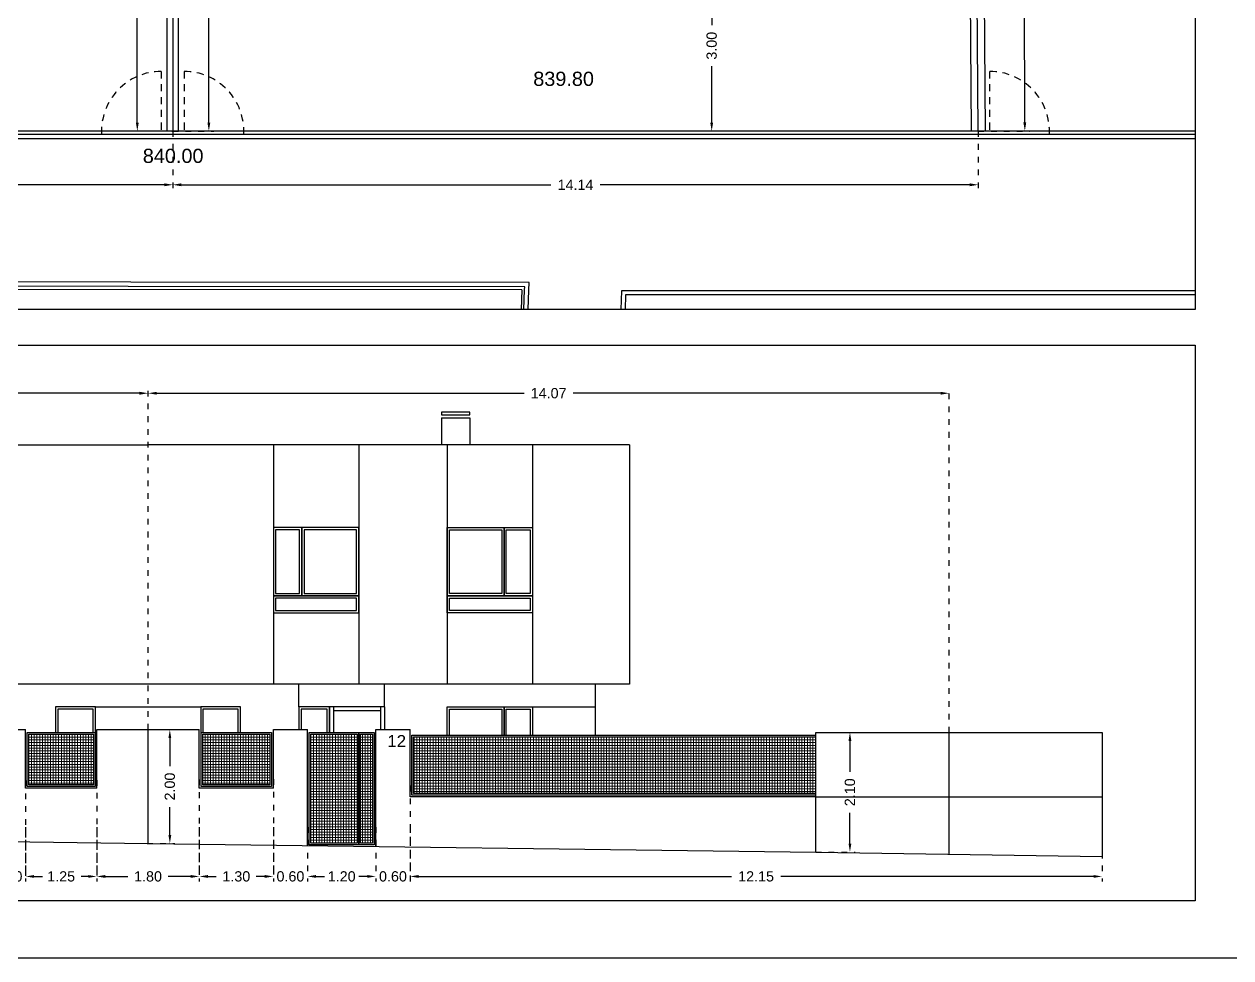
# Model space of a CAD drawing. Header units: millimetres. Extents: x 441061 to 442903, y 4515148 to 4515613.
# Drawn here: x 442714.14 to 442735.33, y 4515512.45 to 4515528.84 of the extents above; entities that cross this region are included whole.
import ezdxf
from ezdxf.enums import TextEntityAlignment as Align

# ---------------------------------------------------------------- set-up
doc = ezdxf.new("R2010")
doc.units = ezdxf.units.MM
for name, pattern in [('CONTINUA', [0]), ('PUNTOS2', [0.125, 0, -0.125]), ('RAYITAS', [0.375, 0.25, -0.125])]:
    doc.linetypes.add(name, pattern=pattern)
for name, color, linetype in [('01_alzado', 5, 'CONTINUA'), ('01_cotas', 254, 'Continuous'), ('01_ejes', 10, 'Continuous'), ('01_implantación', 5, 'Continuous'), ('01_piscinas', 254, 'Continuous'), ('01_proyección', 4, 'RAYITAS'), ('01_retranqueo', 250, 'Continuous'), ('01_seccion', 7, 'CONTINUA'), ('01_textos', 7, 'Continuous'), ('01_urb interior', 4, 'Continuous'), ('01_verjas', 254, 'Continuous')]:
    doc.layers.add(name, color=color, linetype=linetype)
doc.layers.add('01_cartela', color=6, linetype='Continuous', plot=False)
doc.layers.add('01_muebles_B', color=254, linetype='Continuous', lineweight=5)
doc.styles.add('Estilo1', font='swissel.ttf')
doc.styles.add('NIEVES2', font='sanss___.ttf')
doc.styles.add('ROMANS', font='romans')
doc.dimstyles.new('DECIMAL-50', dxfattribs={"dimtxt": 0.08, "dimasz": 0.15, "dimexe": 0.09, "dimexo": 0, "dimgap": 0.09, "dimtad": 0, "dimzin": 0, "dimdsep": 46, "dimtxsty": 'ROMANS', "dimcen": 0.09, "dimclrt": 6, "dimadec": 0, "dimazin": 0, "dimtfac": 1.38, "dimtix": 1, "dimtofl": 0, "dimtmove": 2, "dimatfit": 3, "dimldrblk": 'OBLIQUE', "dimfxl": 1, "dimtolj": 1, "dimtzin": 0, "dimarcsym": 0})
pattern_1 = [(90, (247.01882, 0), (-0.047625, 1e-17), []), (180, (247.01882, 0), (-1e-17, -0.047625), [])]

# ---------------------------------------------------------------- blocks, each defined once
blk = doc.blocks.new('*D242')
at = {"layer": '01_cotas', "color": 0, "linetype": 'PUNTOS2', "lineweight": -2, "transparency": 16777216}
for p, q in [((442730.818, 4515548.976), (442731.725, 4515548.979)), ((442730.894, 4515526.961), (442731.802, 4515526.964))]:
    blk.add_line(p, q, dxfattribs=at)
at = {"layer": '01_cotas', "color": 0, "lineweight": -2, "transparency": 16777216}
for p, q in [((442731.636, 4515548.829), (442731.672, 4515538.411)), ((442731.711, 4515527.114), (442731.675, 4515537.532))]:
    blk.add_line(p, q, dxfattribs=at)
at = {"layer": '01_cotas', "color": 0, "transparency": 16777216}
for points in [[(442731.661, 4515548.829), (442731.611, 4515548.829), (442731.635, 4515548.979)], [(442731.736, 4515527.114), (442731.686, 4515527.114), (442731.712, 4515526.964)]]:
    blk.add_solid(points, dxfattribs=at)
at = {"layer": '01_cotas', "color": 7, "transparency": 16777216, "insert": (442731.673, 4515537.971), "char_height": 0.18, "attachment_point": 5, "rotation": 270.1995, "style": 'Estilo1'}
blk.add_mtext('\\A1;22.02', dxfattribs=at)
blk = doc.blocks.new('*D243')
at = {"layer": '01_cotas', "color": 0, "linetype": 'PUNTOS2', "lineweight": -2, "transparency": 16777216}
for p, q in [((442716.751, 4515526.961), (442716.751, 4515525.93)), ((442730.894, 4515526.961), (442730.894, 4515525.93))]:
    blk.add_line(p, q, dxfattribs=at)
at = {"layer": '01_cotas', "color": 0, "lineweight": -2, "transparency": 16777216}
for p, q in [((442716.901, 4515526.02), (442723.388, 4515526.02)), ((442730.744, 4515526.02), (442724.258, 4515526.02))]:
    blk.add_line(p, q, dxfattribs=at)
at = {"layer": '01_cotas', "color": 0, "transparency": 16777216}
for points in [[(442716.901, 4515526.045), (442716.901, 4515525.995), (442716.751, 4515526.02)], [(442730.744, 4515526.045), (442730.744, 4515525.995), (442730.894, 4515526.02)]]:
    blk.add_solid(points, dxfattribs=at)
at = {"layer": '01_cotas', "color": 7, "transparency": 16777216, "insert": (442723.823, 4515526.02), "char_height": 0.18, "attachment_point": 5, "style": 'Estilo1'}
blk.add_mtext('\\A1;14.14', dxfattribs=at)
blk = doc.blocks.new('*D244')
at = {"layer": '01_cotas', "color": 0, "linetype": 'PUNTOS2', "lineweight": -2, "transparency": 16777216}
for p, q in [((442701.882, 4515526.961), (442701.882, 4515525.93)), ((442716.755, 4515526.961), (442716.755, 4515525.93))]:
    blk.add_line(p, q, dxfattribs=at)
at = {"layer": '01_cotas', "color": 0, "lineweight": -2, "transparency": 16777216}
for p, q in [((442702.032, 4515526.02), (442708.887, 4515526.02)), ((442716.605, 4515526.02), (442709.75, 4515526.02))]:
    blk.add_line(p, q, dxfattribs=at)
at = {"layer": '01_cotas', "color": 0, "transparency": 16777216}
for points in [[(442702.032, 4515526.045), (442702.032, 4515525.995), (442701.882, 4515526.02)], [(442716.605, 4515526.045), (442716.605, 4515525.995), (442716.755, 4515526.02)]]:
    blk.add_solid(points, dxfattribs=at)
at = {"layer": '01_cotas', "color": 7, "transparency": 16777216, "insert": (442709.318, 4515526.02), "char_height": 0.18, "attachment_point": 5, "style": 'Estilo1'}
blk.add_mtext('\\A1;14.87', dxfattribs=at)
blk = doc.blocks.new('*D353')
at = {"layer": '01_cotas', "color": 0, "linetype": 'PUNTOS2', "lineweight": -2, "transparency": 16777216}
for p, q in [((442727.873, 4515529.961), (442726.124, 4515529.961)), ((442727.873, 4515526.961), (442726.124, 4515526.961))]:
    blk.add_line(p, q, dxfattribs=at)
at = {"layer": '01_cotas', "color": 0, "lineweight": -2, "transparency": 16777216}
for p, q in [((442726.214, 4515529.811), (442726.214, 4515528.821)), ((442726.214, 4515527.111), (442726.214, 4515528.101))]:
    blk.add_line(p, q, dxfattribs=at)
at = {"layer": '01_cotas', "color": 0, "transparency": 16777216}
for points in [[(442726.189, 4515529.811), (442726.239, 4515529.811), (442726.214, 4515529.961)], [(442726.189, 4515527.111), (442726.239, 4515527.111), (442726.214, 4515526.961)]]:
    blk.add_solid(points, dxfattribs=at)
at = {"layer": '01_cotas', "color": 7, "transparency": 16777216, "insert": (442726.214, 4515528.461), "char_height": 0.18, "attachment_point": 5, "rotation": 90, "style": 'Estilo1'}
blk.add_mtext('\\A1;3.00', dxfattribs=at)
blk = doc.blocks.new('*D355')
at = {"layer": '01_cotas', "color": 0, "linetype": 'PUNTOS2', "lineweight": -2, "transparency": 16777216}
for p, q in [((442716.751, 4515548.97), (442716.036, 4515548.97)), ((442716.755, 4515526.961), (442716.04, 4515526.961))]:
    blk.add_line(p, q, dxfattribs=at)
at = {"layer": '01_cotas', "color": 0, "lineweight": -2, "transparency": 16777216}
for p, q in [((442716.126, 4515548.82), (442716.128, 4515538.38)), ((442716.13, 4515527.111), (442716.128, 4515537.551))]:
    blk.add_line(p, q, dxfattribs=at)
at = {"layer": '01_cotas', "color": 0, "transparency": 16777216}
for points in [[(442716.151, 4515548.82), (442716.101, 4515548.82), (442716.126, 4515548.97)], [(442716.155, 4515527.111), (442716.105, 4515527.111), (442716.13, 4515526.961)]]:
    blk.add_solid(points, dxfattribs=at)
at = {"layer": '01_cotas', "color": 7, "transparency": 16777216, "insert": (442716.128, 4515537.965), "char_height": 0.18, "attachment_point": 5, "rotation": 270.0106, "style": 'Estilo1'}
blk.add_mtext('\\A1;22.01', dxfattribs=at)
blk = doc.blocks.new('*D356')
at = {"layer": '01_cotas', "color": 0, "linetype": 'PUNTOS2', "lineweight": -2, "transparency": 16777216}
for p, q in [((442716.751, 4515533.547), (442717.476, 4515533.547)), ((442716.751, 4515526.961), (442717.476, 4515526.961))]:
    blk.add_line(p, q, dxfattribs=at)
at = {"layer": '01_cotas', "color": 0, "lineweight": -2, "transparency": 16777216}
for p, q in [((442717.386, 4515533.397), (442717.386, 4515530.614)), ((442717.386, 4515527.111), (442717.386, 4515529.894))]:
    blk.add_line(p, q, dxfattribs=at)
at = {"layer": '01_cotas', "color": 0, "transparency": 16777216}
for points in [[(442717.361, 4515533.397), (442717.411, 4515533.397), (442717.386, 4515533.547)], [(442717.361, 4515527.111), (442717.411, 4515527.111), (442717.386, 4515526.961)]]:
    blk.add_solid(points, dxfattribs=at)
at = {"layer": '01_cotas', "color": 7, "transparency": 16777216, "insert": (442717.386, 4515530.254), "char_height": 0.18, "attachment_point": 5, "rotation": 90, "style": 'Estilo1'}
blk.add_mtext('\\A1;6.59', dxfattribs=at)
blk = doc.blocks.new('*D490')
at = {"layer": '01_cotas', "color": 0, "linetype": 'PUNTOS2', "lineweight": -2, "transparency": 16777216}
for p, q in [((442716.318, 4515516.455), (442716.318, 4515522.45)), ((442730.384, 4515516.405), (442730.384, 4515522.45))]:
    blk.add_line(p, q, dxfattribs=at)
at = {"layer": '01_cotas', "color": 0, "lineweight": -2, "transparency": 16777216}
for p, q in [((442716.468, 4515522.36), (442722.919, 4515522.36)), ((442730.234, 4515522.36), (442723.782, 4515522.36))]:
    blk.add_line(p, q, dxfattribs=at)
at = {"layer": '01_cotas', "color": 0, "transparency": 16777216}
for points in [[(442716.468, 4515522.385), (442716.468, 4515522.335), (442716.318, 4515522.36)], [(442730.234, 4515522.385), (442730.234, 4515522.335), (442730.384, 4515522.36)]]:
    blk.add_solid(points, dxfattribs=at)
at = {"layer": '01_cotas', "color": 7, "transparency": 16777216, "insert": (442723.351, 4515522.36), "char_height": 0.18, "attachment_point": 5, "style": 'Estilo1'}
blk.add_mtext('\\A1;14.07', dxfattribs=at)
blk = doc.blocks.new('*D491')
at = {"layer": '01_cotas', "color": 0, "linetype": 'PUNTOS2', "lineweight": -2, "transparency": 16777216}
for p, q in [((442728.041, 4515516.405), (442728.731, 4515516.405)), ((442728.041, 4515514.305), (442728.731, 4515514.305))]:
    blk.add_line(p, q, dxfattribs=at)
at = {"layer": '01_cotas', "color": 0, "lineweight": -2, "transparency": 16777216}
for p, q in [((442728.641, 4515516.255), (442728.641, 4515515.715)), ((442728.641, 4515514.455), (442728.641, 4515514.995))]:
    blk.add_line(p, q, dxfattribs=at)
at = {"layer": '01_cotas', "color": 0, "transparency": 16777216}
for points in [[(442728.616, 4515516.255), (442728.666, 4515516.255), (442728.641, 4515516.405)], [(442728.616, 4515514.455), (442728.666, 4515514.455), (442728.641, 4515514.305)]]:
    blk.add_solid(points, dxfattribs=at)
at = {"layer": '01_cotas', "color": 7, "transparency": 16777216, "insert": (442728.641, 4515515.355), "char_height": 0.18, "attachment_point": 5, "rotation": 90, "style": 'Estilo1'}
blk.add_mtext('\\A1;2.10', dxfattribs=at)
blk = doc.blocks.new('*D493')
at = {"layer": '01_cotas', "color": 0, "linetype": 'PUNTOS2', "lineweight": -2, "transparency": 16777216}
for p, q in [((442716.318, 4515516.455), (442716.791, 4515516.455)), ((442716.304, 4515514.455), (442716.791, 4515514.455))]:
    blk.add_line(p, q, dxfattribs=at)
at = {"layer": '01_cotas', "color": 0, "lineweight": -2, "transparency": 16777216}
for p, q in [((442716.701, 4515516.305), (442716.701, 4515515.815)), ((442716.701, 4515514.605), (442716.701, 4515515.095))]:
    blk.add_line(p, q, dxfattribs=at)
at = {"layer": '01_cotas', "color": 0, "transparency": 16777216}
for points in [[(442716.676, 4515516.305), (442716.726, 4515516.305), (442716.701, 4515516.455)], [(442716.676, 4515514.605), (442716.726, 4515514.605), (442716.701, 4515514.455)]]:
    blk.add_solid(points, dxfattribs=at)
at = {"layer": '01_cotas', "color": 7, "transparency": 16777216, "insert": (442716.701, 4515515.455), "char_height": 0.18, "attachment_point": 5, "rotation": 90, "style": 'Estilo1'}
blk.add_mtext('\\A1;2.00', dxfattribs=at)
blk = doc.blocks.new('*D495')
at = {"layer": '01_cotas', "color": 0, "linetype": 'PUNTOS2', "lineweight": -2, "transparency": 16777216}
for p, q in [((442702.251, 4515516.755), (442702.251, 4515522.45)), ((442716.318, 4515516.455), (442716.318, 4515522.45))]:
    blk.add_line(p, q, dxfattribs=at)
at = {"layer": '01_cotas', "color": 0, "lineweight": -2, "transparency": 16777216}
for p, q in [((442702.401, 4515522.36), (442708.853, 4515522.36)), ((442716.168, 4515522.36), (442709.716, 4515522.36))]:
    blk.add_line(p, q, dxfattribs=at)
at = {"layer": '01_cotas', "color": 0, "transparency": 16777216}
for points in [[(442702.401, 4515522.385), (442702.401, 4515522.335), (442702.251, 4515522.36)], [(442716.168, 4515522.385), (442716.168, 4515522.335), (442716.318, 4515522.36)]]:
    blk.add_solid(points, dxfattribs=at)
at = {"layer": '01_cotas', "color": 7, "transparency": 16777216, "insert": (442709.285, 4515522.36), "char_height": 0.18, "attachment_point": 5, "style": 'Estilo1'}
blk.add_mtext('\\A1;14.07', dxfattribs=at)
blk = doc.blocks.new('*D502')
at = {"layer": '01_cotas', "color": 0, "linetype": 'PUNTOS2', "lineweight": -2, "transparency": 16777216}
for p, q in [((442714.168, 4515515.56), (442714.168, 4515513.787)), ((442713.568, 4515514.742), (442713.568, 4515513.787))]:
    blk.add_line(p, q, dxfattribs=at)
at = {"layer": '01_cotas', "color": 0, "lineweight": -2, "transparency": 16777216}
for p, q in [((442713.418, 4515513.877), (442713.268, 4515513.877)), ((442714.318, 4515513.877), (442714.468, 4515513.877))]:
    blk.add_line(p, q, dxfattribs=at)
at = {"layer": '01_cotas', "color": 0, "transparency": 16777216}
for points in [[(442713.418, 4515513.902), (442713.418, 4515513.852), (442713.568, 4515513.877)], [(442714.318, 4515513.902), (442714.318, 4515513.852), (442714.168, 4515513.877)]]:
    blk.add_solid(points, dxfattribs=at)
at = {"layer": '01_cotas', "color": 7, "transparency": 16777216, "insert": (442713.868, 4515513.877), "char_height": 0.18, "attachment_point": 5, "style": 'Estilo1'}
blk.add_mtext('\\A1;0.60', dxfattribs=at)
blk = doc.blocks.new('*D503')
at = {"layer": '01_cotas', "color": 0, "linetype": 'PUNTOS2', "lineweight": -2, "transparency": 16777216}
for p, q in [((442715.418, 4515515.568), (442715.418, 4515513.787)), ((442714.168, 4515514.742), (442714.168, 4515513.787))]:
    blk.add_line(p, q, dxfattribs=at)
at = {"layer": '01_cotas', "color": 0, "lineweight": -2, "transparency": 16777216}
for p, q in [((442714.318, 4515513.877), (442714.439, 4515513.877)), ((442715.268, 4515513.877), (442715.146, 4515513.877))]:
    blk.add_line(p, q, dxfattribs=at)
at = {"layer": '01_cotas', "color": 0, "transparency": 16777216}
for points in [[(442714.318, 4515513.902), (442714.318, 4515513.852), (442714.168, 4515513.877)], [(442715.268, 4515513.902), (442715.268, 4515513.852), (442715.418, 4515513.877)]]:
    blk.add_solid(points, dxfattribs=at)
at = {"layer": '01_cotas', "color": 7, "transparency": 16777216, "insert": (442714.793, 4515513.877), "char_height": 0.18, "attachment_point": 5, "style": 'Estilo1'}
blk.add_mtext('\\A1;1.25', dxfattribs=at)
blk = doc.blocks.new('*D504')
at = {"layer": '01_cotas', "color": 0, "linetype": 'PUNTOS2', "lineweight": -2, "transparency": 16777216}
for p, q in [((442717.218, 4515515.579), (442717.218, 4515513.787)), ((442715.418, 4515514.742), (442715.418, 4515513.787))]:
    blk.add_line(p, q, dxfattribs=at)
at = {"layer": '01_cotas', "color": 0, "lineweight": -2, "transparency": 16777216}
for p, q in [((442715.568, 4515513.877), (442715.964, 4515513.877)), ((442717.068, 4515513.877), (442716.671, 4515513.877))]:
    blk.add_line(p, q, dxfattribs=at)
at = {"layer": '01_cotas', "color": 0, "transparency": 16777216}
for points in [[(442715.568, 4515513.902), (442715.568, 4515513.852), (442715.418, 4515513.877)], [(442717.068, 4515513.902), (442717.068, 4515513.852), (442717.218, 4515513.877)]]:
    blk.add_solid(points, dxfattribs=at)
at = {"layer": '01_cotas', "color": 7, "transparency": 16777216, "insert": (442716.318, 4515513.877), "char_height": 0.18, "attachment_point": 5, "style": 'Estilo1'}
blk.add_mtext('\\A1;1.80', dxfattribs=at)
blk = doc.blocks.new('*D505')
at = {"layer": '01_cotas', "color": 0, "linetype": 'PUNTOS2', "lineweight": -2, "transparency": 16777216}
for p, q in [((442718.518, 4515515.586), (442718.518, 4515513.787)), ((442717.218, 4515514.742), (442717.218, 4515513.787))]:
    blk.add_line(p, q, dxfattribs=at)
at = {"layer": '01_cotas', "color": 0, "lineweight": -2, "transparency": 16777216}
for p, q in [((442717.368, 4515513.877), (442717.514, 4515513.877)), ((442718.368, 4515513.877), (442718.221, 4515513.877))]:
    blk.add_line(p, q, dxfattribs=at)
at = {"layer": '01_cotas', "color": 0, "transparency": 16777216}
for points in [[(442717.368, 4515513.902), (442717.368, 4515513.852), (442717.218, 4515513.877)], [(442718.368, 4515513.902), (442718.368, 4515513.852), (442718.518, 4515513.877)]]:
    blk.add_solid(points, dxfattribs=at)
at = {"layer": '01_cotas', "color": 7, "transparency": 16777216, "insert": (442717.868, 4515513.877), "char_height": 0.18, "attachment_point": 5, "style": 'Estilo1'}
blk.add_mtext('\\A1;1.30', dxfattribs=at)
blk = doc.blocks.new('*D506')
at = {"layer": '01_cotas', "color": 0, "linetype": 'PUNTOS2', "lineweight": -2, "transparency": 16777216}
for p, q in [((442718.518, 4515514.742), (442718.518, 4515513.787)), ((442719.118, 4515514.742), (442719.118, 4515513.787))]:
    blk.add_line(p, q, dxfattribs=at)
at = {"layer": '01_cotas', "color": 0, "lineweight": -2, "transparency": 16777216}
for p, q in [((442718.368, 4515513.877), (442718.218, 4515513.877)), ((442719.268, 4515513.877), (442719.418, 4515513.877))]:
    blk.add_line(p, q, dxfattribs=at)
at = {"layer": '01_cotas', "color": 0, "transparency": 16777216}
for points in [[(442718.368, 4515513.902), (442718.368, 4515513.852), (442718.518, 4515513.877)], [(442719.268, 4515513.902), (442719.268, 4515513.852), (442719.118, 4515513.877)]]:
    blk.add_solid(points, dxfattribs=at)
at = {"layer": '01_cotas', "color": 7, "transparency": 16777216, "insert": (442718.818, 4515513.877), "char_height": 0.18, "attachment_point": 5, "style": 'Estilo1'}
blk.add_mtext('\\A1;0.60', dxfattribs=at)
blk = doc.blocks.new('*D507')
at = {"layer": '01_cotas', "color": 0, "linetype": 'PUNTOS2', "lineweight": -2, "transparency": 16777216}
for p, q in [((442719.118, 4515514.742), (442719.118, 4515513.787)), ((442720.318, 4515514.742), (442720.318, 4515513.787))]:
    blk.add_line(p, q, dxfattribs=at)
at = {"layer": '01_cotas', "color": 0, "lineweight": -2, "transparency": 16777216}
for p, q in [((442719.268, 4515513.877), (442719.364, 4515513.877)), ((442720.168, 4515513.877), (442720.071, 4515513.877))]:
    blk.add_line(p, q, dxfattribs=at)
at = {"layer": '01_cotas', "color": 0, "transparency": 16777216}
for points in [[(442719.268, 4515513.902), (442719.268, 4515513.852), (442719.118, 4515513.877)], [(442720.168, 4515513.902), (442720.168, 4515513.852), (442720.318, 4515513.877)]]:
    blk.add_solid(points, dxfattribs=at)
at = {"layer": '01_cotas', "color": 7, "transparency": 16777216, "insert": (442719.718, 4515513.877), "char_height": 0.18, "attachment_point": 5, "style": 'Estilo1'}
blk.add_mtext('\\A1;1.20', dxfattribs=at)
blk = doc.blocks.new('*D508')
at = {"layer": '01_cotas', "color": 0, "linetype": 'PUNTOS2', "lineweight": -2, "transparency": 16777216}
for p, q in [((442720.918, 4515515.471), (442720.918, 4515513.787)), ((442720.318, 4515514.742), (442720.318, 4515513.787))]:
    blk.add_line(p, q, dxfattribs=at)
at = {"layer": '01_cotas', "color": 0, "lineweight": -2, "transparency": 16777216}
for p, q in [((442720.168, 4515513.877), (442720.018, 4515513.877)), ((442721.068, 4515513.877), (442721.218, 4515513.877))]:
    blk.add_line(p, q, dxfattribs=at)
at = {"layer": '01_cotas', "color": 0, "transparency": 16777216}
for points in [[(442720.168, 4515513.902), (442720.168, 4515513.852), (442720.318, 4515513.877)], [(442721.068, 4515513.902), (442721.068, 4515513.852), (442720.918, 4515513.877)]]:
    blk.add_solid(points, dxfattribs=at)
at = {"layer": '01_cotas', "color": 7, "transparency": 16777216, "insert": (442720.618, 4515513.877), "char_height": 0.18, "attachment_point": 5, "style": 'Estilo1'}
blk.add_mtext('\\A1;0.60', dxfattribs=at)
blk = doc.blocks.new('*D509')
at = {"layer": '01_cotas', "color": 0, "linetype": 'PUNTOS2', "lineweight": -2, "transparency": 16777216}
for p, q in [((442720.918, 4515514.742), (442720.918, 4515513.787)), ((442733.068, 4515514.742), (442733.068, 4515513.787))]:
    blk.add_line(p, q, dxfattribs=at)
at = {"layer": '01_cotas', "color": 0, "lineweight": -2, "transparency": 16777216}
for p, q in [((442721.068, 4515513.877), (442726.559, 4515513.877)), ((442732.918, 4515513.877), (442727.427, 4515513.877))]:
    blk.add_line(p, q, dxfattribs=at)
at = {"layer": '01_cotas', "color": 0, "transparency": 16777216}
for points in [[(442721.068, 4515513.902), (442721.068, 4515513.852), (442720.918, 4515513.877)], [(442732.918, 4515513.902), (442732.918, 4515513.852), (442733.068, 4515513.877)]]:
    blk.add_solid(points, dxfattribs=at)
at = {"layer": '01_cotas', "color": 7, "transparency": 16777216, "insert": (442726.993, 4515513.877), "char_height": 0.18, "attachment_point": 5, "style": 'Estilo1'}
blk.add_mtext('\\A1;12.15', dxfattribs=at)

msp = doc.modelspace()

# ---------------------------------------------------------------- hatches: boundary and pattern name
at = {"layer": '01_muebles_B'}
h = msp.add_hatch(dxfattribs=at)
h.set_pattern_fill('ANSI37', color=256, scale=0.015, angle=45)
h.set_pattern_definition(pattern_1)
h.paths.add_polyline_path([(442714.228, 4515516.375), (442715.358, 4515516.375), (442715.358, 4515515.487), (442714.228, 4515515.487)])
h = msp.add_hatch(dxfattribs=at)
h.set_pattern_fill('ANSI37', color=256, scale=0.015, angle=45)
h.set_pattern_definition(pattern_1)
h.paths.add_polyline_path([(442717.278, 4515516.375), (442718.458, 4515516.375), (442718.458, 4515515.487), (442717.278, 4515515.487)])
h = msp.add_hatch(dxfattribs=at)
h.set_pattern_fill('ANSI37', color=256, scale=0.015, angle=45)
h.set_pattern_definition(pattern_1)
h.paths.add_polyline_path([(442719.178, 4515516.375), (442719.988, 4515516.375), (442719.988, 4515514.46), (442719.178, 4515514.46)])
h = msp.add_hatch(dxfattribs=at)
h.set_pattern_fill('ANSI37', color=256, scale=0.015, angle=45)
h.set_pattern_definition(pattern_1)
h.paths.add_polyline_path([(442720.258, 4515514.46), (442720.048, 4515514.46), (442720.048, 4515516.375), (442720.258, 4515516.375)])
h = msp.add_hatch(dxfattribs=at)
h.set_pattern_fill('ANSI37', color=256, scale=0.015, angle=45)
h.set_pattern_definition(pattern_1)
edge = h.paths.add_edge_path()
edge.add_line((442728.041, 4515515.333), (442720.978, 4515515.333))
edge.add_line((442720.978, 4515515.333), (442720.978, 4515516.325))
edge.add_line((442720.978, 4515516.325), (442728.041, 4515516.325))
edge.add_line((442728.041, 4515514.305), (442728.041, 4515516.455))

# ---------------------------------------------------------------- linework, layer by layer
at = {"layer": '01_alzado'}
for p, q in [((442721.468, 4515521.931, 0), (442721.968, 4515521.931, 0)), ((442721.468, 4515521.931, 0), (442721.468, 4515521.455, 0)), ((442721.968, 4515521.931, 0), (442721.968, 4515521.455, 0)), ((442707.868, 4515521.455, 0), (442716.318, 4515521.455, 0)), ((442724.768, 4515521.455, 0), (442716.318, 4515521.455, 0)), ((442718.518, 4515521.455, 0), (442718.518, 4515517.255, 0)), ((442720.018, 4515521.455, 0), (442720.018, 4515517.255, 0)), ((442721.568, 4515521.455, 0), (442721.568, 4515517.255, 0)), ((442723.068, 4515521.455, 0), (442723.068, 4515517.255, 0)), ((442724.768, 4515521.455, 0), (442724.768, 4515517.255, 0)), ((442724.768, 4515517.255, 0), (442707.868, 4515517.255, 0)), ((442718.968, 4515516.855, 0), (442718.968, 4515517.255, 0)), ((442720.468, 4515516.855, 0), (442720.468, 4515517.255, 0)), ((442724.168, 4515517.255, 0), (442724.168, 4515516.355, 0)), ((442715.393, 4515516.855, 0), (442717.243, 4515516.855, 0)), ((442718.968, 4515516.855, 0), (442718.968, 4515516.455, 0)), ((442720.468, 4515516.855, 0), (442718.968, 4515516.855, 0)), ((442719.503, 4515516.855, 0), (442719.503, 4515516.405, 0)), ((442720.398, 4515516.855, 0), (442719.573, 4515516.855, 0)), ((442719.573, 4515516.855, 0), (442719.573, 4515516.405, 0)), ((442720.398, 4515516.785, 0), (442719.573, 4515516.785, 0)), ((442720.398, 4515516.855, 0), (442720.398, 4515516.455, 0)), ((442720.468, 4515516.855, 0), (442720.468, 4515516.455, 0)), ((442723.068, 4515516.855, 0), (442724.168, 4515516.855, 0))]:
    msp.add_line(p, q, dxfattribs=at)
at = {"layer": '01_alzado', "color": 254}
for p, q in [((442728.041, 4515516.405, -837.551), (442733.068, 4515516.405, -837.551)), ((442733.068, 4515516.405, -837.551), (442733.068, 4515514.228, -837.551)), ((442728.041, 4515515.273, -1872.561), (442733.068, 4515515.273, 348.279)), ((442728.041, 4515514.305, 0), (442733.068, 4515514.228, -4021.384))]:
    msp.add_line(p, q, dxfattribs=at)
at = {"layer": '01_alzado', "elevation": 0}
for points in [[(442697.935, 4515554.517), (442734.701, 4515554.517), (442734.701, 4515523.829), (442697.935, 4515523.829)], [(442697.935, 4515523.204), (442734.701, 4515523.204), (442734.701, 4515513.447), (442697.935, 4515513.447)], [(442721.968, 4515522.029), (442721.468, 4515522.029), (442721.468, 4515521.98), (442721.968, 4515521.98)]]:
    msp.add_lwpolyline(points, close=True, dxfattribs=at)
at = {"layer": '01_alzado', "color": 5, "elevation": 0}
for points in [[(442719.018, 4515520.005), (442718.518, 4515520.005), (442718.518, 4515518.805), (442719.018, 4515518.805)], [(442720.018, 4515520.005), (442719.018, 4515520.005), (442719.018, 4515518.805), (442720.018, 4515518.805)], [(442721.568, 4515520.005), (442722.568, 4515520.005), (442722.568, 4515518.805), (442721.568, 4515518.805)], [(442722.568, 4515520.005), (442723.068, 4515520.005), (442723.068, 4515518.805), (442722.568, 4515518.805)], [(442720.018, 4515518.805), (442718.518, 4515518.805), (442718.518, 4515518.505), (442720.018, 4515518.505)], [(442721.568, 4515518.805), (442723.068, 4515518.805), (442723.068, 4515518.505), (442721.568, 4515518.505)]]:
    msp.add_lwpolyline(points, close=True, dxfattribs=at)
at = {"layer": '01_alzado', "color": 254, "elevation": 0}
for points in [[(442718.978, 4515519.965), (442718.558, 4515519.965), (442718.558, 4515518.845), (442718.978, 4515518.845)], [(442719.978, 4515519.965), (442719.058, 4515519.965), (442719.058, 4515518.845), (442719.978, 4515518.845)], [(442721.608, 4515519.965), (442722.528, 4515519.965), (442722.528, 4515518.845), (442721.608, 4515518.845)], [(442722.608, 4515519.965), (442723.028, 4515519.965), (442723.028, 4515518.845), (442722.608, 4515518.845)], [(442719.978, 4515518.765), (442718.558, 4515518.765), (442718.558, 4515518.545), (442719.978, 4515518.545)], [(442721.608, 4515518.765), (442723.028, 4515518.765), (442723.028, 4515518.545), (442721.608, 4515518.545)]]:
    msp.add_lwpolyline(points, close=True, dxfattribs=at)
at = {"layer": '01_alzado', "color": 5, "elevation": 0}
for points in [[(442715.388, 4515515.655), (442715.393, 4515515.655), (442715.393, 4515516.855), (442714.693, 4515516.855), (442714.693, 4515516.405)], [(442717.943, 4515516.405), (442717.943, 4515516.855), (442717.243, 4515516.855), (442717.243, 4515515.655), (442717.248, 4515515.655)], [(442721.568, 4515516.355), (442721.568, 4515516.855), (442722.568, 4515516.855), (442722.568, 4515516.355)], [(442722.568, 4515516.355), (442722.568, 4515516.855), (442723.068, 4515516.855), (442723.068, 4515516.355)]]:
    msp.add_lwpolyline(points, dxfattribs=at)
at = {"layer": '01_alzado', "color": 254, "elevation": 0}
for points in [[(442715.353, 4515516.405), (442715.353, 4515516.815), (442714.733, 4515516.815), (442714.733, 4515516.405)], [(442717.903, 4515516.405), (442717.903, 4515516.815), (442717.283, 4515516.815), (442717.283, 4515516.405)], [(442719.463, 4515516.405), (442719.463, 4515516.815), (442719.008, 4515516.815), (442719.008, 4515516.455)], [(442721.608, 4515516.355), (442721.608, 4515516.815), (442722.528, 4515516.815), (442722.528, 4515516.355)], [(442722.608, 4515516.355), (442722.608, 4515516.815), (442723.028, 4515516.815), (442723.028, 4515516.355)]]:
    msp.add_lwpolyline(points, dxfattribs=at)
at = {"layer": '01_alzado', "elevation": 0}
msp.add_lwpolyline([(442719.503, 4515516.405), (442719.503, 4515516.855), (442718.968, 4515516.855), (442718.968, 4515516.455)], dxfattribs=at)
at = {"layer": '01_cartela', "color": 3, "elevation": 0}
msp.add_lwpolyline([(442696.935, 4515555.517), (442696.935, 4515512.447), (442758.211, 4515512.447), (442758.211, 4515555.517)], close=True, dxfattribs=at)
at = {"layer": '01_ejes'}
for p, q in [((442716.751, 4515548.97, 0), (442716.751, 4515526.961, 0)), ((442716.318, 4515514.455, -837.551), (442716.318, 4515516.455, -837.551)), ((442728.041, 4515514.305, -837.551), (442728.041, 4515516.405, -837.551)), ((442730.384, 4515514.269, -837.551), (442730.384, 4515516.405, -837.551))]:
    msp.add_line(p, q, dxfattribs=at)
at = {"layer": '01_ejes', "color": 10, "ltscale": 0.25}
msp.add_line((442730.894, 4515526.961, 0), (442730.818, 4515537.876, 0), dxfattribs=at)
at = {"layer": '01_implantación', "linetype": 'Continuous'}
for p, q in [((442730.731, 4515532.418, 0), (442730.769, 4515526.961, 0)), ((442731.019, 4515526.961, 0), (442730.981, 4515532.419, 0)), ((442716.651, 4515530.547, 0), (442716.651, 4515526.961, 0)), ((442716.851, 4515526.961, 0), (442716.851, 4515530.547, 0)), ((442716.734, 4515526.961, 0), (442702.132, 4515526.961, 0)), ((442716.751, 4515526.961, 0), (442716.734, 4515526.961, 0)), ((442716.734, 4515526.961, 0), (442716.751, 4515526.961, 0)), ((442730.821, 4515526.961, 0), (442716.751, 4515526.961, 0)), ((442730.894, 4515526.961, 0), (442730.821, 4515526.961, 0)), ((442734.701, 4515526.961, 0), (442730.894, 4515526.961, 0)), ((442702.027, 4515524.199, 0), (442722.88, 4515524.18, 0)), ((442722.879, 4515524.178, 0), (442722.867, 4515523.829, 0))]:
    msp.add_line(p, q, dxfattribs=at)
at = {"layer": '01_piscinas'}
for p, q in [((442724.63, 4515524.161, 0), (442724.618, 4515523.829, 0)), ((442734.701, 4515524.161, 0), (442724.63, 4515524.161, 0)), ((442724.702, 4515524.086, 0), (442724.693, 4515523.829, 0)), ((442734.701, 4515524.086, 0), (442724.702, 4515524.086, 0))]:
    msp.add_line(p, q, dxfattribs=at)
at = {"layer": '01_proyección', "color": 120, "linetype": 'RAYITAS', "ltscale": 0.5}
for p, q in [((442716.551, 4515528.011, 0), (442716.551, 4515526.909, 0)), ((442716.951, 4515528.011, 0), (442716.951, 4515526.909, 0)), ((442731.094, 4515528.011, 0), (442731.094, 4515526.909, 0))]:
    msp.add_line(p, q, dxfattribs=at)
for centre, start, end in [((442716.551, 4515526.961, 0), 90, 182.8211), ((442716.951, 4515526.961, 0), 357.1789, 90), ((442731.094, 4515526.961, 0), 357.1789, 90)]:
    msp.add_arc(centre, 1.05, start, end, dxfattribs=at)
at = {"layer": '01_retranqueo', "color": 170}
for points, elevation in [([(442701.755, 4515514.662), (442716.318, 4515514.455)], -837.551), ([(442716.318, 4515514.455), (442728.041, 4515514.305)], 0)]:
    msp.add_lwpolyline(points, dxfattribs=dict(at, elevation=elevation))
at = {"layer": '01_seccion'}
for p, q in [((442713.568, 4515516.455, -1676.822), (442714.168, 4515516.455, -1676.822)), ((442714.168, 4515515.427, -837.551), (442714.168, 4515516.455, -837.551)), ((442715.418, 4515516.455, -1676.822), (442717.218, 4515516.455, -1676.822)), ((442715.418, 4515515.427, -837.551), (442715.418, 4515516.455, -837.551)), ((442717.218, 4515515.427, -837.551), (442717.218, 4515516.455, -837.551)), ((442718.518, 4515515.427, -837.551), (442718.518, 4515516.455, -837.551)), ((442718.518, 4515516.455, -1676.822), (442719.118, 4515516.455, -1676.822)), ((442719.118, 4515514.419, -837.551), (442719.118, 4515516.455, -837.551)), ((442720.318, 4515514.404, -837.551), (442720.318, 4515516.455, -837.551)), ((442720.318, 4515516.455, -1676.822), (442720.918, 4515516.455, -1676.822)), ((442720.918, 4515515.273, -837.551), (442720.918, 4515516.455, -837.551)), ((442715.418, 4515515.427, -837.551), (442714.168, 4515515.427, -837.551)), ((442718.518, 4515515.427, -837.551), (442717.218, 4515515.427, -837.551)), ((442728.041, 4515515.273, -1872.561), (442720.918, 4515515.273, -1872.561))]:
    msp.add_line(p, q, dxfattribs=at)
at = {"layer": '01_urb interior', "color": 2, "elevation": 0}
for points in [[(442702.13, 4515526.909), (442716.734, 4515526.909), (442716.751, 4515526.909), (442730.821, 4515526.909), (442730.894, 4515526.909), (442734.701, 4515526.909)], [(442702.13, 4515526.834), (442716.734, 4515526.834), (442716.751, 4515526.834), (442730.821, 4515526.834), (442730.894, 4515526.834), (442734.701, 4515526.834)], [(442722.993, 4515523.829), (442723.004, 4515524.172), (442723.008, 4515524.303), (442702.029, 4515524.322)], [(442722.917, 4515523.829), (442722.929, 4515524.175), (442722.931, 4515524.228), (442702.029, 4515524.247)]]:
    msp.add_lwpolyline(points, dxfattribs=at)
at = {"layer": '01_verjas'}
for points, elevation in [([(442714.198, 4515516.405), (442715.388, 4515516.405), (442715.388, 4515515.457), (442714.198, 4515515.457)], -837.551), ([(442714.228, 4515516.375), (442715.358, 4515516.375), (442715.358, 4515515.487), (442714.228, 4515515.487)], -837.551), ([(442717.248, 4515516.405), (442718.488, 4515516.405), (442718.488, 4515515.457), (442717.248, 4515515.457)], -1676.822), ([(442717.278, 4515516.375), (442718.458, 4515516.375), (442718.458, 4515515.487), (442717.278, 4515515.487)], -1676.822), ([(442719.148, 4515516.405), (442720.018, 4515516.405), (442720.018, 4515514.43), (442719.148, 4515514.43)], -837.551), ([(442719.178, 4515516.375), (442719.988, 4515516.375), (442719.988, 4515514.46), (442719.178, 4515514.46)], -837.551), ([(442720.288, 4515514.43), (442720.018, 4515514.43), (442720.018, 4515516.405), (442720.288, 4515516.405)], -837.551), ([(442720.258, 4515514.46), (442720.048, 4515514.46), (442720.048, 4515516.375), (442720.258, 4515516.375)], -837.551)]:
    msp.add_lwpolyline(points, close=True, dxfattribs=dict(at, elevation=elevation))
at = {"layer": '01_verjas', "elevation": -837.551}
for points in [[(442728.041, 4515515.303), (442720.948, 4515515.303), (442720.948, 4515516.355), (442728.041, 4515516.355)], [(442728.041, 4515515.333), (442720.978, 4515515.333), (442720.978, 4515516.325), (442728.041, 4515516.325)]]:
    msp.add_lwpolyline(points, dxfattribs=at)

# ---------------------------------------------------------------- texts
at = {"layer": '01_textos', "color": 5, "ltscale": 0.01, "style": 'NIEVES2'}
for s, p in [('839.80', (442723.614, 4515527.756, 0)), ('840.00', (442716.759, 4515526.403, 0))]:
    msp.add_text(s, height=0.2494, dxfattribs=at).set_placement(p, align=Align.CENTER)
at = {"layer": '01_textos', "color": 7, "style": 'Estilo1'}
msp.add_text('12', height=0.2122, dxfattribs=at).set_placement((442720.683, 4515516.147, -837.551), align=Align.CENTER)

# ---------------------------------------------------------------- dimensions: what is measured, and where the dimension line sits
at = {"layer": '01_cotas', "color": 251}
for p1, p2, distance, picture, middle in [((442716.751, 4515548.97), (442716.755, 4515526.961), -0.625, '*D355', (442716.128, 4515537.965)), ((442730.818, 4515548.976, 0), (442730.894, 4515526.961, 0), 0.818, '*D242', (442731.673, 4515537.971)), ((442716.751, 4515533.547, 0), (442716.751, 4515526.961, 0), 0.635, '*D356', (442717.386, 4515530.254)), ((442727.873, 4515529.961, 0), (442727.873, 4515526.961, 0), -1.659, '*D353', (442726.214, 4515528.461)), ((442716.755, 4515526.961, 0), (442701.882, 4515526.961, 0), 0.941, '*D244', (442709.318, 4515526.02)), ((442730.894, 4515526.961, 0), (442716.751, 4515526.961, 0), 0.941, '*D243', (442723.823, 4515526.02))]:
    dim = msp.add_aligned_dim(p1=p1, p2=p2, distance=distance, dimstyle='DECIMAL-50', override={"dimtxt": 0.18, "dimtxsty": 'Estilo1', "dimsah": 1, "dimclrt": 7, "dimfxl": 0.09, "dimarcsym": 2}, dxfattribs=at)
    dim.commit()
    dim.dimension.update_dxf_attribs({"geometry": picture, "text_midpoint": middle})
for base, p1, p2, picture, middle in [((442716.318, 4515522.36), (442702.251, 4515516.755, -837.551), (442716.318, 4515516.455), '*D495', (442709.285, 4515522.36)), ((442730.384, 4515522.36), (442716.318, 4515516.455), (442730.384, 4515516.405, -837.551), '*D490', (442723.351, 4515522.36)), ((442714.168, 4515513.877), (442713.568, 4515514.742), (442714.168, 4515515.56, -837.551), '*D502', (442713.868, 4515513.877)), ((442715.418, 4515513.877), (442714.168, 4515514.742), (442715.418, 4515515.568, -837.551), '*D503', (442714.793, 4515513.877)), ((442717.218, 4515513.877), (442715.418, 4515514.742), (442717.218, 4515515.579, -837.551), '*D504', (442716.318, 4515513.877)), ((442718.518, 4515513.877), (442717.218, 4515514.742), (442718.518, 4515515.586, -837.551), '*D505', (442717.868, 4515513.877)), ((442720.918, 4515513.877), (442720.318, 4515514.742), (442720.918, 4515515.471, -837.551), '*D508', (442720.618, 4515513.877)), ((442719.118, 4515513.877), (442718.518, 4515514.742), (442719.118, 4515514.742, -837.551), '*D506', (442718.818, 4515513.877)), ((442720.318, 4515513.877), (442719.118, 4515514.742), (442720.318, 4515514.742, -837.551), '*D507', (442719.718, 4515513.877)), ((442733.068, 4515513.877), (442720.918, 4515514.742), (442733.068, 4515514.742, -837.551), '*D509', (442726.993, 4515513.877))]:
    dim = msp.add_linear_dim(base=base, p1=p1, p2=p2, dimstyle='DECIMAL-50', override={"dimtxt": 0.18, "dimtxsty": 'Estilo1', "dimsah": 1, "dimclrt": 7, "dimfxl": 0.09, "dimarcsym": 2}, dxfattribs=at)
    dim.commit()
    dim.dimension.update_dxf_attribs({"geometry": picture, "text_midpoint": middle})
for base, p1, p2, picture, middle in [((442716.701, 4515514.455), (442716.318, 4515516.455, -837.551), (442716.304, 4515514.455, 0), '*D493', (442716.701, 4515515.455)), ((442728.641, 4515514.305), (442728.041, 4515516.405, -837.551), (442728.041, 4515514.305, 0), '*D491', (442728.641, 4515515.355))]:
    dim = msp.add_linear_dim(base=base, p1=p1, p2=p2, angle=90, dimstyle='DECIMAL-50', override={"dimtxt": 0.18, "dimtxsty": 'Estilo1', "dimsah": 1, "dimclrt": 7, "dimfxl": 0.09, "dimarcsym": 2}, dxfattribs=at)
    dim.commit()
    dim.dimension.update_dxf_attribs({"geometry": picture, "text_midpoint": middle})

doc.saveas('drawing.dxf')
